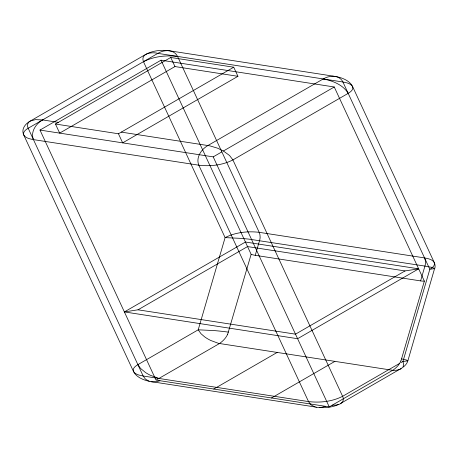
<?xml version="1.0" encoding="UTF-8"?>
<svg xmlns="http://www.w3.org/2000/svg" width="458" height="458" viewBox="0 0 458 458"><rect width="100%" height="100%" fill="white"/><g stroke="black" fill="none" stroke-linecap="round" stroke-linejoin="round"><path stroke-width="0.69" d="M155.812 379.642L39.983 130.072L161.033 60.187L334.26 86.986L424.36 281.12L400.922 361.001M227.683 334.203L251.133 254.322L161.033 60.187M251.144 254.31A18.017 10.402 0 0 0 255.243 255.335L259.572 240.507A39.875 23.02 0 0 0 260.127 237.267L259.944 234.673L259.199 232.332L177.555 56.414C174.011 49.115 163.867 49.556 157.867 53.368L28.173 128.246C25.888 129.585 22.562 131.956 23.753 135.024L133.461 371.415C135.448 374.678 139.713 375.32 143.159 376.007L308.515 401.586C320.016 402.954 332.21 401.614 342.613 396.313L399.651 363.377M401.059 362.564L402.937 361.482L407.866 360.83L434.636 268.371L431.379 267.272L424.927 266.087L248.877 239.128A186.48 107.664 0 0 0 241.32 238.395L225.101 237.605L143.457 61.687C140.148 53.145 152.319 51.788 157.867 53.368L177.177 56.357M403.08 366.721L403.658 364.19L402.937 361.482L429.827 269.275L342.91 81.993C341.559 79.005 338.554 77.018 335.376 76.469M434.757 268.623L429.827 269.275C432.112 267.941 435.444 265.566 434.253 262.503L352.608 86.585C350.616 83.322 346.357 82.675 342.91 81.993L177.555 56.414C166.054 55.046 153.859 56.386 143.457 61.687M58.332 122.366L42.583 119.927C36.005 123.649 30.285 131.944 33.451 139.61L198.806 165.195C210.302 166.563 222.502 165.224 232.899 159.916L348.183 93.358C350.473 92.024 353.794 89.653 352.608 86.585A24.961 14.41 0 0 0 334.958 76.394L169.603 50.815A24.961 14.41 0 0 0 145.495 54.542L30.211 121.101C27.566 122.355 26.764 125.784 28.173 128.246L143.159 376.007L145.432 379.098L149.148 381.251M228.45 332.107L222.525 331.392A185.891 107.321 0 0 0 213.846 330.556L198.217 329.812L137.887 364.642C135.602 365.976 132.27 368.352 133.461 371.415A24.961 14.41 0 0 0 151.106 381.606L316.467 407.185M55.452 124.026L170.737 57.468L233.729 67.212L237.948 76.309L122.664 142.862L118.445 133.77L55.452 124.026L59.672 133.118L174.956 66.559L237.948 76.309M118.445 133.77L233.729 67.212M334.958 76.394C330.899 75.793 326.743 76.927 323.222 78.948L207.938 145.507C201.36 149.228 195.64 157.523 198.806 165.195L308.515 401.586L311.079 404.935L315.35 407.088M39.983 130.072L213.216 156.871L221.861 151.879M121.324 132.11L209.73 145.827L217.573 148.174L223.407 150.991L334.26 86.986M124.381 311.915L245.425 242.03L418.658 268.829L297.608 338.714L124.381 311.915L138.018 309.808L295.496 334.168L405.015 270.936L418.658 268.829M138.018 309.808L247.538 246.576L405.015 270.936M227.643 334.197A40.447 23.352 0 0 1 219.296 343.637L156.029 380.106L329.256 406.904L392.661 370.299L219.434 343.5M213.772 389.037L277.176 352.431M271.514 397.973L334.918 361.362M340.575 403.458L400.905 368.627A24.961 14.41 0 0 0 407.683 361.385M159.962 380.713L156.647 381.651L153.241 381.943A8.542 4.929 0 0 1 151.048 381.737M325.317 406.298L322.003 407.236L318.596 407.528A8.542 4.929 0 0 1 316.404 407.317M392.466 370.413L396.153 370.264L399.353 369.537A8.542 4.929 0 0 0 401.071 368.719M332.136 405.238L335.823 405.095L339.023 404.362A8.525 4.923 0 0 0 341.233 403.223C343.511 401.74 343.855 398.575 342.613 396.313L232.899 159.916L229.578 155.52L223.407 150.991M42.583 119.927L35.455 119.63L30.211 121.101A24.961 14.41 0 0 0 23.753 135.024C25.745 138.282 29.999 138.929 33.451 139.61M434.877 268.17A24.961 14.41 0 0 0 434.253 262.503C432.266 259.239 427.995 258.598 424.555 257.911L259.199 232.332C247.698 230.964 235.504 232.303 225.101 237.605L198.217 329.812L201.022 333.739L204.6 336.819A43.642 25.196 0 0 0 210.817 340.506L219.239 343.615M255.255 255.324L420.604 280.903L424.927 266.087A39.875 23.02 0 0 0 425.482 262.846L425.299 260.253L424.555 257.911M323.222 78.948C332.663 80.774 343.031 84.736 348.183 93.358M401.677 358.906L406.303 359.954L407.866 360.83M158.909 378.44L150.287 375.239A43.745 25.253 0 0 1 145.495 372.503L140.595 368.461L137.887 364.642M170.737 57.468L174.956 66.559M213.216 156.871L329.039 406.441M424.36 281.132A10.843 6.257 0 0 1 420.616 280.891M338.41 404.569A24.961 14.41 0 0 1 319.3 407.523M400.836 360.99A39.331 22.711 0 0 1 392.563 370.459"/></g></svg>
